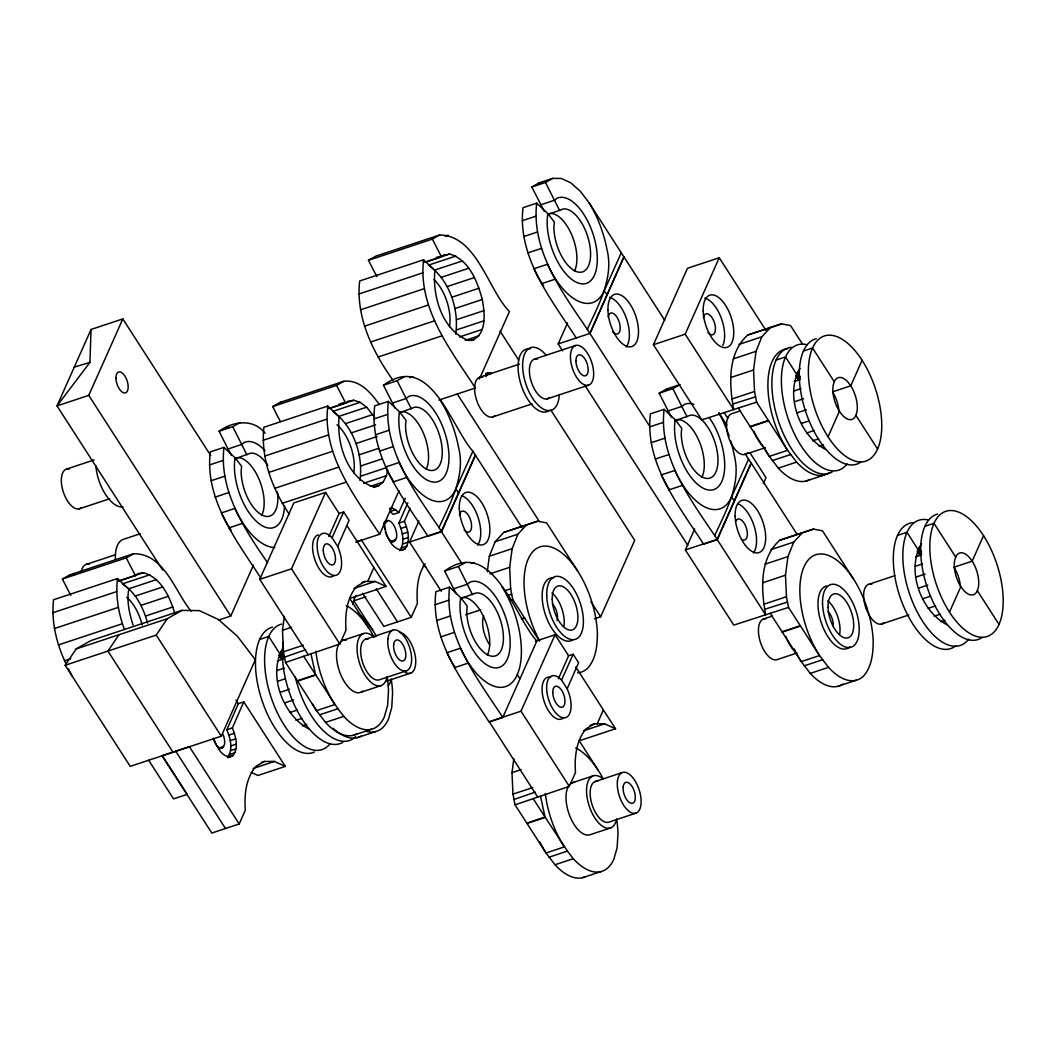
<?xml version="1.0" encoding="UTF-8"?>
<svg xmlns="http://www.w3.org/2000/svg" width="1056" height="1056" viewBox="0 0 1056 1056"><rect width="100%" height="100%" fill="white"/><g stroke="black" fill="none" stroke-linecap="round" stroke-linejoin="round"><path stroke-width="1.5" d="M359.938 480.454C363.396 455.347 353.76 426.479 332.719 411.404L360.096 402.323L366.643 407.18L374.59 417.173M455.717 334.184C459.149 309.58 449.909 281.424 429.818 266.099M471.266 340.613C487.344 334.792 484.691 312.972 482.288 299.482C477.391 281.662 469.115 259.578 449.552 254.008L436.26 257.426M162.703 570.134L57.011 405.9L89.905 362.406L91.054 329.446L122.813 318.912L210.672 455.466M66.528 664.871C56.826 644.754 50.992 622.129 53.579 599.729L117.467 578.543L128.779 589.182C126.535 601.207 129.4 613.576 133.043 625.046M124.516 629.508C118.351 613.378 115.526 595.769 117.467 578.543M260.911 578.16C236.61 540.619 204.6 499.686 210.289 451.915L223.978 447.374L235.29 458.014L241.586 466.316L241.151 471.438A32.96 15.959 71.7 0 0 261.532 514.787A32.96 15.959 71.7 0 0 277.438 491.938M267.617 562.756C244.332 529.096 218.922 490.42 223.978 447.374M243.791 701.87L232.346 727.94C235.726 736.375 238.933 747.41 233.059 755.462L227.581 757.271C233.455 749.232 230.248 738.197 226.868 729.762L238.326 703.679L243.791 701.87L285.318 766.392L257.941 775.474L251.104 772.385M289.278 514.285C272.316 488.915 260.542 458.185 263.894 427.258L327.782 406.072L339.095 416.711C336.508 442.609 346.394 476.929 372.834 486.776L378.523 485.879L383.17 482.09L386.456 475.688L387.592 469.946M308.603 728.838C282.823 715.176 267.076 673.86 283.272 647.843M355.687 542.19L379.645 534.244C354.71 496.228 322.08 454.674 327.782 406.072M393.017 380.358C372.676 351.674 355.608 317.13 359.674 280.975L423.562 259.802L434.874 270.442C432.3 296.34 442.187 330.66 468.626 340.507L474.302 339.61M395.116 408.184L383.473 385.255C430.346 351.028 450.965 426.598 472.864 451.229L475.464 455.268L441.606 531.683L427.918 536.224C402.758 497.442 368.914 455.44 374.695 405.926L388.384 401.386L399.696 412.025L405.992 420.328L405.557 425.462A32.96 15.959 71.7 0 0 427.192 469.458A32.96 15.959 71.7 0 0 441.131 441.593A32.96 15.959 71.7 0 0 414.638 407.273L399.142 412.883M441.606 531.683L439.006 527.644C413.912 490.472 382.84 449.13 388.384 401.386M410.111 508.266L404.382 521.294C407.761 529.742 410.969 540.764 405.095 548.816L399.617 550.625C405.491 542.586 402.283 531.551 398.904 523.116L407.814 502.828M438.887 400.079L475.424 387.974C450.503 349.958 417.872 308.392 423.562 259.802M456.284 593.947L444.655 571.019C492.532 536.065 514.496 616.928 536.831 640.992L502.788 717.46L489.086 721.987L486.499 717.948C462.185 680.407 430.188 639.474 435.864 591.69L449.552 587.162L460.865 597.788L467.174 606.104L466.726 611.226A32.96 15.959 71.7 0 0 488.374 655.222A32.96 15.959 71.7 0 0 502.3 627.356A32.96 15.959 71.7 0 0 475.82 593.036L460.324 598.646M502.788 717.46C477.629 678.678 443.784 636.662 449.552 587.162M576.259 337.986C551.1 299.204 517.242 257.202 523.024 207.689L536.712 203.148L548.024 213.787L554.321 222.09L553.885 227.212A32.96 15.959 71.7 0 0 575.533 271.207A32.96 15.959 71.7 0 0 589.459 243.355A32.96 15.959 71.7 0 0 562.98 209.035L547.483 214.645M650.298 427.218L587.347 329.406C562.241 292.235 531.181 250.892 536.712 203.148M745.1 453.75L751.186 463.214L717.328 539.629L703.639 544.17C678.48 505.388 644.622 463.386 650.404 413.873L664.092 409.332L675.404 419.971L681.701 428.274L681.265 433.396A32.96 15.959 71.7 0 0 702.9 477.391A32.96 15.959 71.7 0 0 716.839 449.539A32.96 15.959 71.7 0 0 690.36 415.219L674.85 420.829M717.328 539.629L714.714 535.59C689.621 498.419 658.561 457.076 664.092 409.332M825.383 449.341C799.273 435.574 784.331 394.508 800.052 368.346M946.823 624.69C920.713 610.922 905.771 569.857 921.492 543.682M357.086 733.748A65.934 31.918 71.7 0 1 325.525 722.41L316.523 710.622L285.542 662.468L283.483 651.79L282.493 630.274L284.354 616.295M487.265 571.771L489.337 556.235L495.132 541.741L503.844 532.369L537.689 521.202L546.665 522.918L577.751 571.23M539.378 640.952L512.714 599.504L510.655 588.812L509.665 567.31L512.147 548.658L517.942 534.164L526.654 524.792M585.328 876.731A65.934 31.918 71.7 0 1 555.02 864.758L546.018 852.971L515.038 804.817L512.978 794.125L511.988 772.622L513.85 758.63M765.97 330.409L719.242 257.756L687.482 268.277L653.426 344.705L701.857 419.866L733.682 409.57C729.208 384.582 727.228 353.522 747.727 335.029L781.572 323.862L790.561 325.578L802.534 344.203M829.356 472.692A65.934 31.918 71.7 0 1 796.58 462.106L787.578 450.318L756.598 402.164L754.538 391.486L753.548 369.97L756.03 351.331L761.825 336.824L770.537 327.466M694.703 528.964L685.357 549.938L733.775 625.099L765.613 614.816C761.125 589.829 759.158 558.756 779.658 540.276L813.503 529.096L822.479 530.825L853.565 579.137M867.992 611.015A65.934 31.918 71.7 0 1 873.22 642.022C873.048 653.928 871.741 666.772 863.544 676.078A65.934 31.918 71.7 0 1 828.498 667.352L819.509 655.565L788.528 607.411L786.469 596.719L785.479 575.203L787.961 556.565L793.756 542.071L802.468 532.699M235.29 458.014L234.643 461.274A45.052 21.806 71.7 0 0 257.096 522.02A45.052 21.806 71.7 0 0 284.552 505.6M399.696 412.025L399.049 415.285A45.052 21.806 71.7 0 0 427.112 480.044A45.052 21.806 71.7 0 0 447.11 441.065A45.052 21.806 71.7 0 0 408.685 396.488L406.296 398.442L392.608 402.983M460.865 597.788L460.218 601.062A45.052 21.806 71.7 0 0 488.294 665.808A45.052 21.806 71.7 0 0 508.292 626.828A45.052 21.806 71.7 0 0 469.867 582.252L467.465 584.206L453.776 588.746M548.024 213.787L547.378 217.048A45.052 21.806 71.7 0 0 575.454 281.807A45.052 21.806 71.7 0 0 595.452 242.827A45.052 21.806 71.7 0 0 557.027 198.251L554.624 200.204L540.936 204.732L531.815 187.018L539.088 182.886L552.776 178.345L561.383 178.464L570.728 182.807L580.18 191.096L589.09 202.765L664.805 320.417M675.404 419.971L674.758 423.232A45.052 21.806 71.7 0 0 694.122 480.942A45.052 21.806 71.7 0 0 723.532 476.296A45.052 21.806 71.7 0 0 709.289 417.767M352.691 604.415L354.354 598.382L356.162 595.637M485.932 376.649L487.397 373.349L490.076 372.676L491.647 373.415L485.522 375.448M439.006 527.644C450.371 502.484 465.749 476.137 458.594 447.467A65.182 28.789 71.4 0 0 440.761 401.003M587.347 329.406C598.699 304.247 614.09 277.9 606.923 249.229A65.182 28.789 71.4 0 0 589.09 202.765M714.714 535.59C726.079 510.431 741.47 484.084 734.303 455.413A65.182 28.789 71.4 0 0 730.594 440.563M213.233 738.395A10.982 5.32 71.7 0 0 215.437 743.569L216.902 745.642A10.982 5.32 71.7 0 0 221.549 748.242L224.466 744.665A10.982 5.32 71.7 0 0 222.974 734.303M385.268 531.749A10.982 5.32 71.7 0 0 387.473 536.923L388.938 538.996A10.982 5.32 71.7 0 0 393.584 541.596L396.502 538.019A10.982 5.32 71.7 0 0 394.416 526.376A10.982 5.32 71.7 0 0 387.644 520.516L384.648 521.506M562.61 350.843L558.175 343.939L589.934 333.419L623.806 257.03M343.675 511.949L332.046 537.715A21.978 10.639 71.7 0 0 317.222 547.879A21.978 10.639 71.7 0 0 334.99 575.494A21.978 10.639 71.7 0 0 337.656 546.44L349.1 520.37L343.675 511.949L339.108 513.454L328.852 536.501M573.17 654.284L561.541 680.064A21.978 10.639 71.7 0 0 546.731 690.228A21.978 10.639 71.7 0 0 564.485 717.842A21.978 10.639 71.7 0 0 567.151 688.789L578.596 662.719L573.17 654.284L568.603 655.802L558.347 678.85M91.054 329.446L57.011 405.9L88.77 395.366L122.813 318.912M239.197 823.97L189.42 746.711L162.043 755.792L211.82 833.052L239.197 823.97L245.322 810.176C244.16 795.076 245.797 778.47 255.856 766.418L264.343 761.442L274.388 761.442L285.318 766.392M362.525 593.3L383.856 626.406L411.233 617.324L417.358 603.53C416.579 590.159 417.08 575.124 425.185 563.878M218.671 620.07L230.762 616.057L253.453 565.092M368.834 628.148L349.734 598.448L386.047 586.41L375.118 581.46L365.059 581.46L356.585 586.436C346.474 598.488 344.969 615.094 345.985 630.208L339.808 644.028L308.246 654.746L259.75 579.361L293.819 502.933L325.565 492.4L339.108 513.454M259.75 579.361L291.509 568.828L325.565 492.4M221.285 736.177L255.328 659.723L237.323 636.161L218.236 619.41L199.346 610.632L181.962 610.394L90.895 640.583L76.19 648.925L65.155 665.267L130.218 766.366L221.285 736.177L156.222 635.078L167.244 618.737L181.962 610.394M379.645 534.244L398.996 490.776M367.699 581.473L373.89 567.587L347.2 526.046M479.424 378.985L509.467 311.52C488.413 290.717 476.916 235.343 439.626 235L375.738 256.172L368.465 260.304L376.886 276.672M441.236 591.228L409.543 542.045L418.889 521.057M409.543 542.045L441.302 531.511L475.345 455.083L522.086 527.736M558.175 343.939L567.521 322.951M589.934 333.419L623.964 256.964M653.426 344.705L685.186 334.184L719.242 257.756M598.33 770.484L579.229 740.797L615.542 728.759L604.613 723.809L594.554 723.809L586.08 728.785C575.969 740.837 574.464 757.429 575.48 772.556L569.303 786.377L537.742 797.095L489.245 721.71L521.004 711.176L555.06 634.748L568.603 655.802M594.528 618.803L600.653 616.77L634.696 540.329L550.862 410.071M597.208 723.822L603.385 709.936L575.797 666.996M685.357 549.938L717.116 539.418L751.159 462.99L797.016 534.27M763.33 483.648L765.996 477.642L750.024 452.826M828.062 436.775L839.428 411.246M862.092 360.307A65.934 31.918 71.7 0 1 864.745 461.432A65.934 31.918 71.7 0 1 808.394 373.877A65.934 31.918 71.7 0 1 862.092 360.307L850.74 385.836L832.484 391.882M949.502 612.11L960.854 586.595M983.532 535.656A65.934 31.918 71.7 0 1 986.185 636.781A65.934 31.918 71.7 0 1 929.834 549.212A65.934 31.918 71.7 0 1 983.532 535.656L972.167 561.185L953.924 567.23M458.528 492.967L455.928 488.928L472.864 451.229M606.87 294.73L604.27 290.69L621.205 252.991M734.25 500.914L731.65 496.874L748.572 459.175M398.772 512.569L395.591 509.784L390.113 511.592L393.294 514.391L398.772 512.569L405.24 498.247M118.958 634.748L107.936 651.09L172.999 752.189M282.414 650.311L280.645 651.882L283.404 657.532M800.184 378.035L797.425 372.385L799.194 370.814M921.624 553.37L918.865 547.734L920.634 546.163M424.736 262.403L441.474 256.859L443.876 254.905M328.957 408.672L345.682 403.128L348.084 401.174L353.773 400.277L360.096 402.323M118.642 581.143L135.379 575.599L137.782 573.646L143.458 572.748C161.027 577.513 169.594 596.6 174.57 612.586M368.465 260.304L432.353 239.131L439.626 235M531.815 187.018L545.503 182.477L552.776 178.345M231.343 455.466L219.08 431.231C232.901 421.199 253.493 418.255 265.082 433.25M219.08 431.231L232.769 426.703L240.042 422.572M280.394 421.582L272.672 406.573L279.959 402.455L343.847 381.269C359.476 379.328 371.065 392.832 379.157 404.395M272.672 406.573L336.56 385.4L343.847 381.269M383.473 385.255L397.162 380.714L404.448 376.583M70.792 595.412L62.37 579.044L69.643 574.926L133.531 553.74C164.366 553.318 174.913 591.611 191.017 611.068M62.37 579.044L126.245 557.872L133.531 553.74M671.458 417.424L659.195 393.202L666.468 389.07L680.156 384.529M659.195 393.202L672.883 388.661L678.942 385.216M405.095 548.816L402.64 550.202C389.968 549.146 385.242 533.108 384.001 522.337M444.655 571.019L458.344 566.478L465.63 562.36M227.872 757.759L233.059 755.462M234.736 458.872L250.246 453.262A32.96 15.959 71.7 0 1 267.762 465.313M387.644 520.516L384.727 524.093A10.982 5.32 71.7 0 0 384.674 528.99M284.513 657.149L305.738 649.744M514.021 799.498L535.247 792.092M285.542 662.468L308.246 654.746M515.038 804.817L537.742 797.095M485.562 373.679L488.624 372.662M487.014 373.705L490.076 372.676M319.572 714.846L337.92 708.734L343.768 716.364A65.934 31.918 71.7 0 0 384.331 716.918L387.631 705.302L388.489 691.033A65.934 31.918 71.7 0 0 387.116 676.711M549.08 857.195L567.415 851.083L573.263 858.713A65.934 31.918 71.7 0 0 613.826 859.267L617.126 847.651L617.984 833.382A65.934 31.918 71.7 0 0 616.612 819.06M445.117 236.148L448.232 235.118M522.245 220.717L535.933 216.19M426.743 261.571L449.552 254.008M428.498 265.122L455.888 256.054M523.868 236.518L537.557 231.977M358.895 294.017L422.783 272.844M435.059 269.98L462.436 260.911M441.382 277.319L468.758 268.237M527.868 252.886L541.556 248.345M360.518 309.804L424.406 288.631M447.044 286.625L474.421 277.556M364.518 326.185L428.406 304.999M451.651 297.29L479.041 288.209M454.912 308.55L482.288 299.482M541.358 283.76L554.875 279.272M370.603 342.025L434.478 320.852M456.588 319.678L483.978 310.596M456.575 329.881L483.952 320.813M378.008 357.047L441.896 335.874M459.426 336.97L482.236 329.406M66.739 469.009L94.116 459.928M465.26 340.362L478.949 335.821M410.005 377.705L413.054 376.702M338.963 404.197L343.517 402.679M329.432 408.342L353.773 400.277M228.202 448.958L241.89 444.418L244.292 442.464A45.052 21.806 71.7 0 1 265.003 450.661M263.116 440.286L326.99 419.113M339.266 416.262L366.643 407.18M209.51 464.944L223.199 460.416M79.187 508.847L109.613 498.762M480.005 377.177L519.552 364.069M534.772 359.027L575.837 345.418M345.589 423.588L372.966 414.52M373.903 418.968L387.605 414.427M264.739 456.073L328.627 434.9M351.252 432.907L375.593 424.829M211.134 480.731L224.822 476.203M375.54 434.755L389.228 430.214M268.726 472.454L332.614 451.282M355.872 443.56L377.164 436.498M215.134 497.112L228.822 492.571M359.132 454.832L378.906 448.272M379.526 451.123L393.215 446.596M274.811 488.308L338.699 467.122M140.131 533.782L123.314 539.365A32.96 15.959 71.7 0 0 115.421 559.416M492.466 417.014L532.013 403.907M547.219 398.864L588.284 385.242A20.882 10.111 71.7 0 0 587.453 353.219A20.882 10.111 71.7 0 0 570.451 357.522A20.882 10.111 71.7 0 0 588.284 385.242M781.572 323.862L747.727 335.029M360.809 465.947L382.1 458.885M739.015 344.401L761.825 336.824M86.434 564.34L115.328 554.756M360.796 476.15L386.641 467.584M282.229 503.316L346.104 482.143M733.22 358.895L756.03 351.331M228.796 527.921L242.312 523.446M363.634 483.252L386.456 475.688M370.999 486.13L383.17 482.09M373.956 487.397L378.523 485.879M393.03 481.998L406.534 477.523M776.041 360.083L785.532 356.941L799.564 378.866M803.418 351.014L812.552 347.992L834.266 381.744M730.739 377.533L753.548 369.97M119.117 580.813L143.458 572.748M149.794 574.794L122.404 583.876C135.934 592.588 143.444 607.992 147.602 623.066M52.8 612.757L116.688 591.584M128.964 588.733L156.341 579.652M668.316 410.916L682.004 406.388L684.407 404.435A45.052 21.806 71.7 0 1 693.832 404.408M389.704 509.216L392.436 508.319L395.591 509.784M135.274 596.059L162.664 586.991M731.742 399.049L754.538 391.486M649.625 426.901L663.313 422.374M794.178 381.533L800.144 379.566M54.424 628.544L118.312 607.372M140.936 605.378L168.326 596.297M793.61 391.05L801.068 388.582M398.904 523.116L404.382 521.294M740.48 410.797L731.425 413.807A21.424 10.375 71.7 0 0 729.775 440.484A21.424 10.375 71.7 0 0 747.714 452.602M651.248 442.702L664.937 438.161M356.888 541.57L361.456 540.065L411.233 617.324M400.95 528.449L406.428 526.627M58.423 644.926L122.298 623.753M145.556 616.031L172.933 606.949M794.706 401.689L803.656 398.719M402.296 533.966L407.774 532.145M391.38 541.319L395.868 539.84M391.882 542.045L394.878 541.055M402.851 539.286L408.316 537.464M76.19 648.925L167.244 618.737M750.116 426.518L768.372 420.473M685.186 334.184L733.682 409.57L738.289 408.078L750.341 426.862L768.596 420.803M655.248 459.07L668.936 454.529M797.399 412.711L806.335 409.754M402.56 544.038L408.038 542.216M401.465 547.906L406.93 546.097M64.508 660.779L70.739 658.706M65.155 665.267L156.222 635.078M801.491 423.39L808.949 420.922M537.689 521.202L503.844 532.369M806.718 432.973L814.176 430.505M745.457 454.278L765.072 447.784M362.036 582.463L365.059 581.46M353.932 588.482L375.118 581.46M495.132 541.741L517.942 534.164M812.724 440.827L818.677 438.86M668.738 489.944L682.255 485.456M819.086 446.411L823.561 444.932M365.93 596.785L353.826 600.798L372.926 630.498M489.337 556.235L512.147 548.658M471.187 563.482L474.236 562.465M282.493 630.274L291.614 627.251M259.631 639.461L268.752 636.438L282.77 658.363M750.341 426.862L769.322 456.377L778.325 468.164L796.58 462.106M489.892 573.87L509.665 567.31M283.483 651.79L303.257 645.242M806.005 481.061L824.261 475.002M435.085 604.732L448.774 600.191M277.398 661.03L283.364 659.063M342.817 640.411L363.356 633.6M504.57 590.832L510.655 588.812M365.548 639.236L392.7 630.234M276.83 670.547L284.275 668.078M436.722 620.519L450.41 615.978M277.926 681.186L285.384 678.718M297.317 680.777L315.572 674.718L337.92 708.734M297.528 681.107L315.784 675.061M440.708 636.9L454.397 632.359M280.619 692.208L289.555 689.251M521.44 618.816L524.489 617.8M521.664 619.146L524.7 618.143M284.711 702.887L293.66 699.917M813.503 529.096L779.658 540.276M226.868 729.762L232.346 727.94M770.946 549.635L793.756 542.071M406.732 670.718L379.566 679.721A21.424 10.375 71.7 0 1 362.063 660.634A21.424 10.375 71.7 0 1 368.28 638.946M289.938 712.483L297.396 710.002M386.681 681.067L410.837 673.068M228.914 735.095L234.392 733.273M360.796 692.314L381.335 685.502M230.261 740.612L235.739 738.791M765.151 564.142L787.961 556.565M295.944 720.337L301.897 718.357M454.384 667.709L467.887 663.221M535.405 641.269L555.06 634.748M219.344 747.965L223.832 746.473M219.846 748.691L222.842 747.701M230.815 745.919L236.28 744.11M302.306 725.908L306.768 724.429M230.525 750.684L236.003 748.862M325.525 722.41L343.768 716.364M229.429 754.552L234.907 752.743M897.481 535.432L906.972 532.29L921.004 554.215M924.858 526.363L933.979 523.327L955.706 557.08M762.67 582.78L785.479 575.203M261.294 762.458L264.343 761.442M253.097 768.504L274.388 761.442M353.206 735.306L371.461 729.26M357.311 737.656L375.553 731.61M763.66 604.296L786.469 596.719M915.618 556.882L921.584 554.902M915.05 566.399L922.508 563.93M763.356 619.04L772.398 616.044M869.022 584.219L894.881 575.652M916.146 577.025L925.096 574.068M782.047 631.765L800.303 625.706M717.116 539.418L765.613 614.816L770.207 613.312L782.258 632.095L800.514 626.05M918.839 588.06L927.775 585.09M922.931 598.726L930.389 596.257M928.158 608.322L935.616 605.854M881.483 624.056L908.86 614.975M796.99 653.017L777.374 659.525A21.424 10.375 71.7 0 1 759.871 640.438A21.424 10.375 71.7 0 1 766.088 618.737M590.014 725.314L594.554 723.809M583.427 730.818L604.613 723.809M934.164 616.176L940.117 614.196M940.526 621.76L944.988 620.281M782.258 632.095L801.253 661.61L810.256 673.398L828.498 667.352M511.988 772.622L521.11 769.6M837.936 686.294L856.192 680.249M512.978 794.125L532.752 787.591M572.312 782.76L592.852 775.949M595.043 781.585L622.208 772.583M526.812 823.112L545.068 817.067L567.415 851.083M527.023 823.456L545.279 817.41M636.227 813.067L609.061 822.07A21.424 10.375 71.7 0 1 591.571 802.982A21.424 10.375 71.7 0 1 597.775 781.282M610.83 827.851L590.291 834.649A27.469 13.292 71.7 0 1 568.181 811.325A27.469 13.292 71.7 0 1 574.596 782.298M555.02 864.758L573.263 858.713M582.701 877.655L600.956 871.596M772.477 460.535L790.799 454.489M804.395 665.782L822.73 659.723M738.289 408.078L756.598 402.164M465.551 614.75L480.704 609.853M509.665 600.494L512.714 599.504M770.207 613.312L788.528 607.411M732.692 404.039L755.581 396.845M507.118 595.624L511.685 594.185M764.623 609.272L787.499 602.092M74.118 367.158L89.905 362.406M539.088 182.886L541.966 182.926M666.468 389.07L669.332 389.11M279.959 402.455L282.823 402.494M226.354 427.112L229.218 427.152M389.545 508.279L392.436 508.319M69.643 574.926L73.946 574.979M230.604 756.848C221.113 756.941 216.559 746.038 213.721 738.487M423.139 565.739L425.872 566.98M280.579 657.756L279.18 655.182L281.965 658.786M798.917 378.827A10.93 5.557 -37.4 0 1 797.359 378.259L795.96 375.685L798.745 379.289M920.357 554.162A10.93 5.557 -37.4 0 1 918.799 553.608L917.4 551.034L920.185 554.638M561.541 680.064L567.151 688.789M332.046 537.715L337.656 546.44M279.272 654.443L282.031 658.284M724.284 412.817L727.835 418.334M584.813 385.321L687.786 545.318M500.029 331.096L518.76 360.188M457.274 393.994L539.405 521.611M590.885 601.603L600.653 616.77M603.385 709.936L615.542 728.759M533.174 798.64L545.068 817.067L540.421 796M373.89 567.587L386.047 586.41M376.213 588.76L397.544 621.865M303.679 656.291L315.572 674.718L310.926 653.651M236.003 700.075L238.326 703.679M175.732 751.252L225.509 828.511M162.347 755.713L187.242 794.336L173.54 798.877L148.658 760.254M977.328 590.687L999.042 624.439M855.888 415.338L877.615 449.09M918.865 547.734L921.518 551.852M917.4 551.034L920.04 555.152M797.425 372.385L800.078 376.504M795.96 375.685L798.6 379.804M441.302 531.511L462.462 564.419M517.282 674.639L519.882 678.678M521.004 711.176L569.303 786.377M291.509 568.828L339.808 644.028M279.18 655.182L280.936 657.928M88.77 395.366L230.762 616.057M719.07 413.015L726.884 425.238M280.144 652.489L283.1 657.888M672.883 388.661L687.02 416.79M545.503 182.477L559.64 210.606M432.353 239.131L441.474 256.859M397.162 380.714L411.312 408.857M458.344 566.478L472.494 594.62M336.56 385.4L345.682 403.128M232.769 426.703L246.906 454.832M126.245 557.872L135.379 575.599M68.548 668.963L71.914 675.787M540.936 204.732L544.078 211.24M126.707 597.274A32.96 15.959 71.7 0 1 142.204 625.06M123.09 506.906A32.96 15.959 71.7 0 1 95.832 465.643M81.312 571.916A20.882 10.111 71.7 0 1 89.179 564.366M81.51 507.527A20.882 10.111 71.7 0 1 63.136 491.41A20.882 10.111 71.7 0 1 69.485 469.049M434.003 279.602A32.96 15.959 71.7 0 1 449.473 326.687M337.022 424.816A32.96 15.959 71.7 0 1 353.681 472.969M860.706 462.145A65.934 31.918 71.7 0 1 806.784 414.85A65.934 31.918 71.7 0 1 816.288 338.672M847.15 463.927A65.934 31.918 71.7 0 1 787.948 418.057A65.934 31.918 71.7 0 1 807.101 344.718M832.115 471.979A65.934 31.918 71.7 0 1 778.008 419.852A65.934 31.918 71.7 0 1 791.683 347.305M832.775 392.278A21.978 10.639 71.7 0 1 838.926 410.718M787.723 348.77A65.934 31.918 71.7 0 0 767.897 384.912A65.934 31.918 71.7 0 0 787.578 450.318L769.322 456.377A65.934 31.918 71.7 0 1 764.438 447.982M809.886 479.49A65.934 31.918 71.7 0 1 778.325 468.164M765.415 448.536A27.469 13.292 71.7 0 1 753.918 431.218M704.788 298.122A27.469 13.292 71.7 0 1 721.09 317.632A27.469 13.292 71.7 0 1 722.898 345.338M703.375 317.777A10.982 5.32 71.7 0 1 710.688 315.942A10.982 5.32 71.7 0 1 715.321 330.766A10.982 5.32 71.7 0 1 708.008 332.614M501.93 586.766A65.261 31.588 71.7 0 1 514.813 679.153A65.261 31.588 71.7 0 1 460.482 648.212L446.965 652.687A65.261 31.588 71.7 0 0 454.727 666.93M462.132 597.577A32.96 15.959 71.7 0 1 484.308 618.301A32.96 15.959 71.7 0 1 487.344 655.103M545.305 793.465A65.934 31.918 71.7 0 0 564.274 846.925L546.018 852.971A65.934 31.918 71.7 0 1 539.616 841.606M575.692 747.938A65.934 31.918 71.7 0 1 603.214 778.879M616.506 819.496A27.469 13.292 71.7 0 1 598.462 822.69A27.469 13.292 71.7 0 1 586.727 787.01A27.469 13.292 71.7 0 1 603.24 779.156M563.297 717.816A21.978 10.639 71.7 0 1 543.959 700.841A21.978 10.639 71.7 0 1 550.651 677.318M849.829 646.774A32.96 15.959 71.7 0 1 822.228 625.403A32.96 15.959 71.7 0 1 826.478 585.974M827.772 600.838A23.074 11.167 71.7 0 1 839.731 634.075M867.544 609.536A65.934 31.918 71.7 0 0 809.516 558.611A65.934 31.918 71.7 0 0 819.509 655.565L801.253 661.61A65.934 31.918 71.7 0 1 794.125 648.74M843.031 683.971A65.934 31.918 71.7 0 1 810.256 673.398M828.155 611.714A10.982 5.32 71.7 0 1 833.237 626.393M795.34 652.027A27.469 13.292 71.7 0 1 785.849 636.451M737.999 503.778A27.469 13.292 71.7 0 1 754.195 526.258A27.469 13.292 71.7 0 1 753.39 553.027M735.847 521.083A10.982 5.32 71.7 0 1 746.447 528.211A10.982 5.32 71.7 0 1 741.523 539.246M731.65 496.874A65.261 31.588 71.7 0 1 674.837 470.435L661.32 474.923A65.261 31.588 71.7 0 0 669.082 489.166M676.672 419.76A32.96 15.959 71.7 0 1 698.848 440.471A32.96 15.959 71.7 0 1 701.884 477.272M718.859 413.002A65.182 28.789 71.4 0 1 729.168 436.154M455.928 488.928A65.261 31.588 71.7 0 1 399.128 462.502L385.612 466.976A65.261 31.588 71.7 0 0 393.373 481.219M400.95 411.814A32.96 15.959 71.7 0 1 423.126 432.524A32.96 15.959 71.7 0 1 426.162 469.326M572.88 639.804A32.96 15.959 71.7 0 1 545.002 613.43A32.96 15.959 71.7 0 1 553.516 577.87M551.958 592.931A23.074 11.167 71.7 0 1 563.917 626.168M577.606 672.778A65.934 31.918 71.7 0 0 587.73 668.171C595.927 658.865 597.234 646.021 597.406 634.128A65.934 31.918 71.7 0 0 543.14 546.176A65.934 31.918 71.7 0 0 539.59 640.728M552.341 603.808A10.982 5.32 71.7 0 1 556.974 620.545M462.185 495.871A27.469 13.292 71.7 0 1 478.381 518.351A27.469 13.292 71.7 0 1 477.576 545.12M459.492 515.117A10.982 5.32 71.7 0 1 466.805 513.282A10.982 5.32 71.7 0 1 471.438 528.106A10.982 5.32 71.7 0 1 464.125 529.94M489.694 644.807A21.424 10.375 71.7 0 1 483.648 615.767M366.868 731.491A65.934 31.918 71.7 0 0 388.423 719.268L391.723 707.665L392.581 693.396A65.934 31.918 71.7 0 0 391.222 679.061M357.984 613.034A65.934 31.918 71.7 0 1 376.226 635.976M361.178 736.098A65.934 31.918 71.7 0 1 333.168 728.336M399.538 632.293A21.424 10.375 71.7 0 1 415.417 657.043A21.424 10.375 71.7 0 1 405.068 672.263M372.227 635.844A27.469 13.292 71.7 0 1 374.84 636.979M391.116 679.496A27.469 13.292 71.7 0 1 388.331 685.7M236.557 457.789A32.96 15.959 71.7 0 1 258.733 478.513A32.96 15.959 71.7 0 1 261.769 515.315M274.798 547.549A65.261 31.588 71.7 0 1 234.907 508.424L221.39 512.899A65.261 31.588 71.7 0 0 231.04 529.967M330.356 743.424A65.934 31.918 71.7 0 1 274.164 705.619A65.934 31.918 71.7 0 1 281.622 624.096M314.437 751.991A65.934 31.918 71.7 0 1 262.033 700.577A65.934 31.918 71.7 0 1 272.501 627.119M342.712 742.394A65.934 31.918 71.7 0 1 300.062 715.902A65.934 31.918 71.7 0 1 283.338 642.127M355.687 736.639A65.934 31.918 71.7 0 1 295.178 676.711M282.137 658.324A10.93 5.557 -37.4 0 1 280.579 657.756M315.81 651.13A65.934 31.918 71.7 0 0 334.778 704.576L316.523 710.622A65.934 31.918 71.7 0 1 312.418 703.705M346.196 605.59A65.934 31.918 71.7 0 1 373.718 636.53M387.011 677.147A27.469 13.292 71.7 0 1 368.966 680.341A27.469 13.292 71.7 0 1 357.232 644.675A27.469 13.292 71.7 0 1 373.745 636.808M362.802 691.06A27.469 13.292 71.7 0 1 341.669 676.764A27.469 13.292 71.7 0 1 339.913 642.563M340.798 641.665A27.469 13.292 71.7 0 1 346.315 640.028M333.802 575.467A21.978 10.639 71.7 0 1 315.414 561.211A21.978 10.639 71.7 0 1 318.252 534.93M968.59 639.263A65.934 31.918 71.7 0 1 909.388 593.393A65.934 31.918 71.7 0 1 928.541 520.054M955.931 645.691A65.934 31.918 71.7 0 1 900.359 597.934A65.934 31.918 71.7 0 1 913.123 522.654M954.202 567.613A21.978 10.639 71.7 0 1 960.366 586.054M883.806 622.736A20.882 10.111 71.7 0 1 865.432 606.619A20.882 10.111 71.7 0 1 871.781 584.258M982.146 637.481A65.934 31.918 71.7 0 1 928.224 590.198A65.934 31.918 71.7 0 1 937.728 514.021M494.789 415.694A20.882 10.111 71.7 0 1 476.414 399.577A20.882 10.111 71.7 0 1 482.764 377.216M549.305 410.375A32.96 15.959 71.7 0 1 520.872 384.186A32.96 15.959 71.7 0 1 530.284 348.929M559.297 394.667A32.96 15.959 71.7 0 1 538.296 405.293A32.96 15.959 71.7 0 1 523.063 359.542A32.96 15.959 71.7 0 1 546.19 355.291M549.556 397.544A20.882 10.111 71.7 0 1 531.181 381.427A20.882 10.111 71.7 0 1 537.517 359.066M608.124 317.011A10.982 5.32 71.7 0 1 615.424 315.163A10.982 5.32 71.7 0 1 620.057 329.987A10.982 5.32 71.7 0 1 612.757 331.835M609.523 297.343A27.469 13.292 71.7 0 1 626.644 319.097A27.469 13.292 71.7 0 1 626.208 347.015M604.27 290.69A65.261 31.588 71.7 0 1 547.457 264.251L533.953 268.739A65.261 31.588 71.7 0 0 540.883 281.662M549.292 213.563A32.96 15.959 71.7 0 1 571.468 234.287A32.96 15.959 71.7 0 1 574.504 271.088M543.602 285.806A65.261 31.588 71.7 0 1 541.702 282.968M834.385 381.374L833.21 385.15A21.978 10.639 71.7 0 0 839.137 410.863L842.107 414.876A21.978 10.639 71.7 0 0 855.782 415.708L856.944 411.932A21.978 10.639 71.7 0 0 851.017 386.219L848.047 382.206A21.978 10.639 71.7 0 0 834.385 381.374M955.812 556.723L954.65 560.485A21.978 10.639 71.7 0 0 960.577 586.199L963.547 590.225A21.978 10.639 71.7 0 0 977.209 591.043L978.384 587.281A21.978 10.639 71.7 0 0 972.457 561.568L969.487 557.542A21.978 10.639 71.7 0 0 955.812 556.723M115.949 378.299A10.982 5.32 71.7 0 0 125.334 392.898A10.982 5.32 71.7 0 0 124.898 376.042A10.982 5.32 71.7 0 0 115.949 378.299M703.19 310.966A27.469 13.292 71.7 0 0 726.673 347.45A27.469 13.292 71.7 0 0 725.564 305.329A27.469 13.292 71.7 0 0 703.19 310.966M617.43 781.216A21.424 10.375 71.7 0 0 633.494 813.358A21.424 10.375 71.7 0 0 636.728 783.882A21.424 10.375 71.7 0 0 617.43 781.216M623.172 786.878A10.982 5.32 71.7 0 0 631.409 803.352A10.982 5.32 71.7 0 0 633.072 788.238A10.982 5.32 71.7 0 0 623.172 786.878M552.75 692.617A10.982 5.32 71.7 0 0 562.135 707.216A10.982 5.32 71.7 0 0 561.7 690.36A10.982 5.32 71.7 0 0 552.75 692.617M822.545 603.57A32.96 15.959 71.7 0 0 850.714 647.354A32.96 15.959 71.7 0 0 849.394 596.798A32.96 15.959 71.7 0 0 822.545 603.57M828.036 607.266A23.074 11.167 71.7 0 0 847.757 637.916A23.074 11.167 71.7 0 0 846.833 602.527A23.074 11.167 71.7 0 0 828.036 607.266M735.121 516.199A27.469 13.292 71.7 0 0 758.591 552.697A27.469 13.292 71.7 0 0 757.495 510.563A27.469 13.292 71.7 0 0 735.121 516.199M546.731 595.663A32.96 15.959 71.7 0 0 574.9 639.448A32.96 15.959 71.7 0 0 573.58 588.892A32.96 15.959 71.7 0 0 546.731 595.663M552.235 599.372A23.074 11.167 71.7 0 0 571.956 630.01A23.074 11.167 71.7 0 0 571.032 594.62A23.074 11.167 71.7 0 0 552.235 599.372M459.307 508.306A27.469 13.292 71.7 0 0 482.777 544.79A27.469 13.292 71.7 0 0 481.681 502.656A27.469 13.292 71.7 0 0 459.307 508.306M387.935 638.867A21.424 10.375 71.7 0 0 403.999 671.022A21.424 10.375 71.7 0 0 407.233 641.546A21.424 10.375 71.7 0 0 387.935 638.867M393.677 644.53A10.982 5.32 71.7 0 0 401.914 661.016A10.982 5.32 71.7 0 0 403.577 645.889A10.982 5.32 71.7 0 0 393.677 644.53M323.255 550.268A10.982 5.32 71.7 0 0 332.64 564.868A10.982 5.32 71.7 0 0 332.204 548.011A10.982 5.32 71.7 0 0 323.255 550.268M575.942 361.218A10.982 5.32 71.7 0 0 585.341 375.817A10.982 5.32 71.7 0 0 584.905 358.961A10.982 5.32 71.7 0 0 575.942 361.218M607.939 310.2A27.469 13.292 71.7 0 0 631.409 346.672A27.469 13.292 71.7 0 0 630.313 304.537A27.469 13.292 71.7 0 0 607.939 310.2"/></g></svg>
